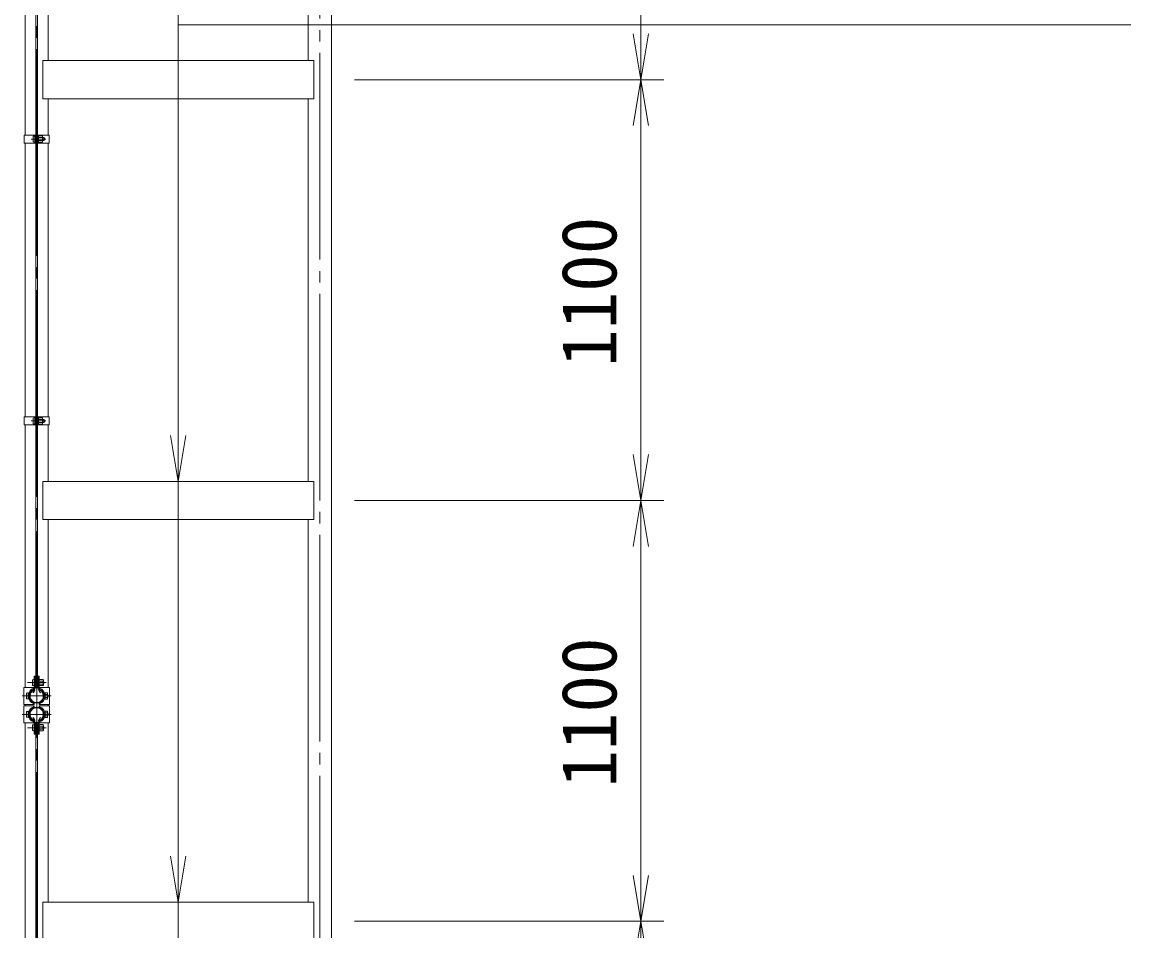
# Model space of a CAD drawing. Units: millimetres, scale not verified. Extents: x -12600 to 12600, y -8910 to 8910.
# Drawn here: x -4531 to -1633, y 2651 to 5027 of the extents above; entities that cross this region are included whole.
import ezdxf
from ezdxf.enums import TextEntityAlignment as Align

# ---------------------------------------------------------------- set-up
doc = ezdxf.new("R2010")
doc.units = ezdxf.units.MM
doc.header["$LTSCALE"] = 30
doc.linetypes.add('LONG_CHAIN', pattern=[21, 18, -1, 1, -1])
for name, color, linetype, lineweight in [('0-3_D-STR1', 1, 'Continuous', 9), ('0-6_D-BMK', 2, 'LONG_CHAIN', 9), ('0-7_D-STR3', 3, 'Continuous', 9), ('0-8_D-STR2', 7, 'Continuous', 9), ('0-9_D-STR-DIM', 7, 'Continuous', 9), ('0-A_0', 7, 'Continuous', 9), ('0-B_D-STR-TXT', 7, 'Continuous', 9)]:
    doc.layers.add(name, color=color, linetype=linetype, lineweight=lineweight)
doc.styles.add('ＭＳ ゴシック', font='')
doc.styles.get('ＭＳ ゴシック').set_extended_font_data('MS Gothic')

# ---------------------------------------------------------------- blocks, each defined once
blk = doc.blocks.new('_Open')
at = {"layer": '0-A_0'}
blk.add_line((-30, 5), (0, 0), dxfattribs=at)
blk.add_lwpolyline([(-30, -5), (0, 0), (-30, 0)], dxfattribs=at)

msp = doc.modelspace()

# ---------------------------------------------------------------- linework, layer by layer
at = {"layer": '0-3_D-STR1'}
for p, q in [((-3722.44, -3733.9), (-3722.44, 6085.1)), ((-3782.94, 5976.1), (-3782.94, 4926.1)), ((-4522.94, 4731.6), (-4522.94, 5447.6)), ((-4462.44, 4926.1), (-4462.44, 5447.6)), ((-3768.69, 4926.1), (-4476.69, 4926.1)), ((-4476.69, 4926.1), (-4476.69, 4826.1)), ((-3768.69, 4926.1), (-3768.69, 4826.1)), ((-3768.69, 4826.1), (-4476.69, 4826.1)), ((-4462.44, 4731.6), (-4462.44, 4826.1)), ((-3782.94, 4826.1), (-3782.94, 3826.1)), ((-4522.94, 3994.6), (-4522.94, 4710.6)), ((-4462.44, 3994.6), (-4462.44, 4710.6)), ((-4522.94, 3287.65), (-4522.94, 3973.6)), ((-4462.44, 3826.1), (-4462.44, 3973.6)), ((-3768.69, 3826.1), (-4476.69, 3826.1)), ((-4476.69, 3826.1), (-4476.69, 3726.1)), ((-3768.69, 3826.1), (-3768.69, 3726.1)), ((-3768.69, 3726.1), (-4476.69, 3726.1)), ((-4462.44, 3287.65), (-4462.44, 3726.1)), ((-3782.94, 3726.1), (-3782.94, 2726.1)), ((-4499.37, 3280.48), (-4502.88, 3274.4)), ((-4502.88, 3274.4), (-4501.49, 3273.6)), ((-4497.98, 3279.68), (-4501.49, 3273.6)), ((-4487.41, 3279.68), (-4483.9, 3273.6)), ((-4486.02, 3280.48), (-4482.51, 3274.4)), ((-4482.51, 3274.4), (-4483.9, 3273.6)), ((-4522.94, 3239.55), (-4522.94, 3242.65)), ((-4522.94, 3239.55), (-4522.94, 3242.65)), ((-4462.44, 3239.55), (-4462.44, 3242.65)), ((-4462.44, 3239.55), (-4462.44, 3242.65)), ((-4522.94, 2508.6), (-4522.94, 3194.55)), ((-4502.88, 3207.79), (-4501.49, 3208.6)), ((-4499.37, 3201.72), (-4502.88, 3207.79)), ((-4497.98, 3202.52), (-4501.49, 3208.6)), ((-4487.41, 3202.52), (-4483.9, 3208.6)), ((-4486.02, 3201.72), (-4482.51, 3207.79)), ((-4482.51, 3207.79), (-4483.9, 3208.6)), ((-4462.44, 2726.1), (-4462.44, 3194.55)), ((-3768.69, 2726.1), (-4476.69, 2726.1)), ((-4476.69, 2726.1), (-4476.69, 2626.1)), ((-3768.69, 2726.1), (-3768.69, 2626.1))]:
    msp.add_line(p, q, dxfattribs=at)
for centre, radius, start, end in [((-4492.69, 3265.15), 19.05, 114.32478, 65.67522), ((-4492.69, 3265.15), 17.45, 114.32478, 65.67522), ((-4499.72, 3280.68), 2, 330, 114.32478), ((-4499.72, 3280.68), 0.401, 330, 114.32478), ((-4485.67, 3280.68), 2, 65.67522, 210), ((-4485.67, 3280.68), 0.401, 65.67522, 210), ((-4492.69, 3217.05), 19.05, 294.32478, 245.67522), ((-4492.69, 3217.05), 17.45, 294.32478, 245.67522), ((-4499.72, 3201.52), 2, 245.67522, 30), ((-4499.72, 3201.52), 0.401, 245.67522, 30), ((-4485.67, 3201.52), 2, 150, 294.32478), ((-4485.67, 3201.52), 0.401, 150, 294.32478)]:
    msp.add_arc(centre, radius, start, end, dxfattribs=at)
at = {"layer": '0-6_D-BMK'}
for p, q in [((-4492.69, 6216.1), (-4492.69, -3783.9)), ((-3752.69, -3783.9), (-3752.69, 6107.1)), ((-4507.24, 4721.1), (-4468.64, 4721.1)), ((-4507.24, 3984.1), (-4468.64, 3984.1)), ((-4517.13, 3300.15), (-4468.26, 3300.15)), ((-4530.66, 3265.15), (-4454.73, 3265.15)), ((-4530.66, 3217.05), (-4454.73, 3217.05)), ((-4517.13, 3182.05), (-4468.26, 3182.05))]:
    msp.add_line(p, q, dxfattribs=at)
at = {"layer": '0-7_D-STR3'}
for p, q in [((-4494.94, 6157.05), (-4494.94, 3285.15)), ((-4490.44, 6157.05), (-4490.44, 3285.15)), ((-4525.24, 4731.6), (-4525.24, 4710.6)), ((-4494.94, 4731.6), (-4525.24, 4731.6)), ((-4502.04, 4727.6), (-4502.04, 4714.6)), ((-4497.24, 4731.6), (-4497.24, 4710.6)), ((-4497.24, 4729.1), (-4497.24, 4713.1)), ((-4490.44, 4731.6), (-4460.14, 4731.6)), ((-4488.14, 4731.6), (-4488.14, 4710.6)), ((-4478.14, 4729.2), (-4488.14, 4729.2)), ((-4488.14, 4729.2), (-4488.14, 4713)), ((-4478.14, 4725.15), (-4488.14, 4725.15)), ((-4477.14, 4727.33), (-4477.14, 4714.99)), ((-4477.14, 4725.1), (-4473.24, 4725.1)), ((-4477.14, 4724.42), (-4472.92, 4724.42)), ((-4473.24, 4725.1), (-4473.24, 4717.1)), ((-4460.14, 4731.6), (-4460.14, 4710.6)), ((-4494.94, 4710.6), (-4525.24, 4710.6)), ((-4490.44, 4710.6), (-4460.14, 4710.6)), ((-4478.14, 4717.05), (-4488.14, 4717.05)), ((-4478.14, 4713), (-4488.14, 4713)), ((-4477.14, 4717.77), (-4472.92, 4717.77)), ((-4477.14, 4717.1), (-4473.24, 4717.1)), ((-4525.24, 3994.6), (-4525.24, 3973.6)), ((-4494.94, 3994.6), (-4525.24, 3994.6)), ((-4494.94, 3973.6), (-4525.24, 3973.6)), ((-4502.04, 3990.6), (-4502.04, 3977.6)), ((-4497.24, 3994.6), (-4497.24, 3973.6)), ((-4497.24, 3992.1), (-4497.24, 3976.1)), ((-4490.44, 3994.6), (-4460.14, 3994.6)), ((-4490.44, 3973.6), (-4460.14, 3973.6)), ((-4488.14, 3994.6), (-4488.14, 3973.6)), ((-4478.14, 3992.2), (-4488.14, 3992.2)), ((-4488.14, 3992.2), (-4488.14, 3976)), ((-4478.14, 3988.15), (-4488.14, 3988.15)), ((-4478.14, 3980.05), (-4488.14, 3980.05)), ((-4478.14, 3976), (-4488.14, 3976)), ((-4477.14, 3990.33), (-4477.14, 3977.99)), ((-4477.14, 3988.1), (-4473.24, 3988.1)), ((-4477.14, 3987.42), (-4472.92, 3987.42)), ((-4477.14, 3980.77), (-4472.92, 3980.77)), ((-4477.14, 3980.1), (-4473.24, 3980.1)), ((-4473.24, 3988.1), (-4473.24, 3980.1)), ((-4460.14, 3994.6), (-4460.14, 3973.6)), ((-4503.99, 3306.65), (-4503.99, 3293.65)), ((-4499.19, 3317.15), (-4499.19, 3287.58)), ((-4499.19, 3317.15), (-4496.89, 3317.15)), ((-4496.89, 3317.15), (-4496.89, 3287.58)), ((-4495.19, 3305.47), (-4496.89, 3305.47)), ((-4495.19, 3305.47), (-4495.19, 3294.83)), ((-4495.19, 3304.15), (-4494.94, 3304.15)), ((-4490.44, 3304.15), (-4488.49, 3304.15)), ((-4488.49, 3317.15), (-4488.49, 3287.58)), ((-4488.49, 3317.15), (-4486.19, 3317.15)), ((-4486.19, 3317.15), (-4486.19, 3287.58)), ((-4476.19, 3308.25), (-4486.19, 3308.25)), ((-4476.19, 3304.2), (-4486.19, 3304.2)), ((-4486.19, 3304.15), (-4485.99, 3304.15)), ((-4475.19, 3306.38), (-4475.19, 3294.04)), ((-4475.19, 3304.15), (-4475.19, 3296.15)), ((-4475.19, 3303.47), (-4474.87, 3303.47)), ((-4526.34, 3287.65), (-4499.19, 3287.65)), ((-4526.34, 3287.65), (-4526.34, 3242.65)), ((-4495.19, 3294.83), (-4496.89, 3294.83)), ((-4495.19, 3296.15), (-4494.94, 3296.15)), ((-4494.94, 3285.15), (-4490.44, 3285.15)), ((-4490.44, 3296.15), (-4488.49, 3296.15)), ((-4486.19, 3296.15), (-4485.99, 3296.15)), ((-4476.19, 3296.1), (-4486.19, 3296.1)), ((-4476.19, 3292.05), (-4486.19, 3292.05)), ((-4486.19, 3287.65), (-4459.04, 3287.65)), ((-4475.19, 3296.82), (-4474.87, 3296.82)), ((-4459.04, 3287.65), (-4459.04, 3242.65)), ((-4519.49, 3271.65), (-4519.49, 3258.65)), ((-4514.69, 3273.15), (-4514.69, 3257.15)), ((-4514.33, 3269.15), (-4514.69, 3269.15)), ((-4514.33, 3261.15), (-4514.69, 3261.15)), ((-4499.39, 3246.62), (-4500.18, 3244.46)), ((-4499.39, 3246.62), (-4499.39, 3242.65)), ((-4485.99, 3246.62), (-4485.99, 3242.65)), ((-4485.99, 3246.62), (-4485.21, 3244.46)), ((-4470.69, 3269.15), (-4471.06, 3269.15)), ((-4470.69, 3261.15), (-4471.06, 3261.15)), ((-4465.19, 3273.25), (-4470.69, 3273.25)), ((-4470.69, 3273.25), (-4470.69, 3257.05)), ((-4465.19, 3269.2), (-4470.69, 3269.2)), ((-4465.19, 3261.1), (-4470.69, 3261.1)), ((-4465.19, 3257.05), (-4470.69, 3257.05)), ((-4464.19, 3271.38), (-4464.19, 3259.04)), ((-4464.19, 3269.15), (-4463.69, 3269.15)), ((-4464.19, 3269.15), (-4463.69, 3269.15)), ((-4464.19, 3268.47), (-4463.37, 3268.47)), ((-4464.19, 3261.82), (-4463.37, 3261.82)), ((-4464.19, 3261.15), (-4463.69, 3261.15)), ((-4464.19, 3261.15), (-4463.69, 3261.15)), ((-4463.69, 3269.15), (-4463.69, 3261.15)), ((-4526.34, 3242.65), (-4499.39, 3242.65)), ((-4526.34, 3239.55), (-4499.39, 3239.55)), ((-4526.34, 3194.55), (-4526.34, 3239.55)), ((-4519.49, 3210.55), (-4519.49, 3223.55)), ((-4514.69, 3209.05), (-4514.69, 3225.05)), ((-4514.33, 3221.05), (-4514.69, 3221.05)), ((-4499.39, 3235.57), (-4500.18, 3237.74)), ((-4499.39, 3235.57), (-4499.39, 3239.55)), ((-4485.99, 3242.65), (-4459.04, 3242.65)), ((-4485.99, 3235.57), (-4485.99, 3239.55)), ((-4485.99, 3239.55), (-4459.04, 3239.55)), ((-4485.99, 3235.57), (-4485.21, 3237.74)), ((-4470.69, 3221.05), (-4471.06, 3221.05)), ((-4465.19, 3225.15), (-4470.69, 3225.15)), ((-4470.69, 3208.95), (-4470.69, 3225.15)), ((-4465.19, 3221.1), (-4470.69, 3221.1)), ((-4464.19, 3210.81), (-4464.19, 3223.16)), ((-4464.19, 3221.05), (-4463.69, 3221.05)), ((-4464.19, 3221.05), (-4463.69, 3221.05)), ((-4464.19, 3220.37), (-4463.37, 3220.37)), ((-4463.69, 3213.05), (-4463.69, 3221.05)), ((-4459.04, 3194.55), (-4459.04, 3239.55)), ((-4526.34, 3194.55), (-4499.19, 3194.55)), ((-4514.33, 3213.05), (-4514.69, 3213.05)), ((-4503.99, 3175.55), (-4503.99, 3188.55)), ((-4499.19, 3165.05), (-4499.19, 3194.62)), ((-4496.89, 3165.05), (-4496.89, 3194.62)), ((-4495.19, 3187.37), (-4496.89, 3187.37)), ((-4495.19, 3176.73), (-4495.19, 3187.37)), ((-4494.94, 3197.05), (-4494.94, 325.15)), ((-4494.94, 3197.05), (-4490.44, 3197.05)), ((-4490.44, 3197.05), (-4490.44, 325.15)), ((-4488.49, 3165.05), (-4488.49, 3194.62)), ((-4486.19, 3165.05), (-4486.19, 3194.62)), ((-4486.19, 3194.55), (-4459.04, 3194.55)), ((-4476.19, 3190.15), (-4486.19, 3190.15)), ((-4475.19, 3175.81), (-4475.19, 3188.16)), ((-4470.69, 3213.05), (-4471.06, 3213.05)), ((-4465.19, 3213), (-4470.69, 3213)), ((-4465.19, 3208.95), (-4470.69, 3208.95)), ((-4464.19, 3213.72), (-4463.37, 3213.72)), ((-4464.19, 3213.05), (-4463.69, 3213.05)), ((-4464.19, 3213.05), (-4463.69, 3213.05)), ((-4499.19, 3165.05), (-4496.89, 3165.05)), ((-4495.19, 3176.73), (-4496.89, 3176.73)), ((-4495.19, 3186.05), (-4494.94, 3186.05)), ((-4495.19, 3178.05), (-4494.94, 3178.05)), ((-4490.44, 3186.05), (-4488.49, 3186.05)), ((-4490.44, 3178.05), (-4488.49, 3178.05)), ((-4488.49, 3165.05), (-4486.19, 3165.05)), ((-4476.19, 3186.1), (-4486.19, 3186.1)), ((-4486.19, 3186.05), (-4485.99, 3186.05)), ((-4486.19, 3178.05), (-4485.99, 3178.05)), ((-4476.19, 3178), (-4486.19, 3178)), ((-4476.19, 3173.95), (-4486.19, 3173.95)), ((-4475.19, 3178.05), (-4475.19, 3186.05)), ((-4475.19, 3185.37), (-4474.87, 3185.37)), ((-4475.19, 3178.72), (-4474.87, 3178.72))]:
    msp.add_line(p, q, dxfattribs=at)
for centre, radius, start, end in [((-4485.85, 4721.1), 8.7, 332.26063, 27.73937), ((-4479.68, 4727.17), 2.54, 307.21089, 52.78911), ((-4480.74, 4721.1), 8.5, 331.92751, 28.07249), ((-4479.69, 4715.02), 2.55, 307.42505, 52.57495), ((-4485.85, 3984.1), 8.7, 332.26063, 27.73937), ((-4479.68, 3990.17), 2.54, 307.21089, 52.78911), ((-4479.69, 3978.02), 2.55, 307.42505, 52.57495), ((-4480.74, 3984.1), 8.5, 331.92751, 28.07249), ((-4483.9, 3300.15), 8.7, 332.26063, 27.73937), ((-4477.73, 3306.22), 2.54, 307.21089, 52.78911), ((-4482.69, 3300.15), 8.5, 331.92751, 28.07249), ((-4492.69, 3265.15), 22, 110.1633, 250.11694), ((-4492.69, 3265.15), 19.7, 109.83718, 250.11694), ((-4501.19, 3287.58), 2, 297.27961, 0), ((-4501.19, 3287.58), 4.3, 294.96438, 0), ((-4484.19, 3287.58), 4.3, 180, 245.03562), ((-4484.19, 3287.58), 2, 180, 242.72039), ((-4492.69, 3265.15), 19.7, 289.88306, 70.16282), ((-4492.69, 3265.15), 22, 289.88306, 69.8367), ((-4477.74, 3294.07), 2.55, 307.42505, 52.57495), ((-4472.9, 3265.15), 8.7, 332.26063, 27.73937), ((-4466.73, 3271.22), 2.54, 307.21089, 52.78911), ((-4466.74, 3259.07), 2.55, 307.42505, 52.57495), ((-4471.19, 3265.15), 8.5, 331.92751, 28.07249), ((-4492.69, 3217.05), 22, 109.88306, 249.8367), ((-4492.69, 3217.05), 19.7, 109.88306, 250.16282), ((-4492.69, 3217.05), 19.7, 289.83718, 70.11694), ((-4492.69, 3217.05), 22, 290.1633, 70.11694), ((-4472.9, 3217.05), 8.7, 332.26063, 27.73937), ((-4466.74, 3223.12), 2.55, 307.42505, 52.57495), ((-4471.19, 3217.05), 8.5, 331.92751, 28.07249), ((-4501.19, 3194.62), 2, 0, 62.72039), ((-4501.19, 3194.62), 4.3, 0, 65.03562), ((-4484.19, 3194.62), 4.3, 114.96438, 180), ((-4484.19, 3194.62), 2, 117.27961, 180), ((-4477.74, 3188.12), 2.55, 307.42505, 52.57495), ((-4466.73, 3210.97), 2.54, 307.21089, 52.78911), ((-4483.9, 3182.05), 8.7, 332.26063, 27.73937), ((-4477.73, 3175.97), 2.54, 307.21089, 52.78911), ((-4482.69, 3182.05), 8.5, 331.92751, 28.07249)]:
    msp.add_arc(centre, radius, start, end, dxfattribs=at)
for centre, start_param, end_param in [((-4497.24, 4727.6), 1.5707963, 3.1415927), ((-4497.24, 4714.6), 3.1415927, 4.712389), ((-4497.24, 3990.6), 1.5707963, 3.1415927), ((-4497.24, 3977.6), 3.1415927, 4.712389), ((-4499.19, 3306.65), 1.5707963, 3.1415927), ((-4499.19, 3293.65), 3.1415927, 4.712389), ((-4514.69, 3271.65), 1.5707963, 3.1415927), ((-4514.69, 3258.65), 3.1415927, 4.712389), ((-4514.69, 3223.55), 1.5707963, 3.1415927), ((-4514.69, 3210.55), 3.1415927, 4.712389), ((-4499.19, 3188.55), 1.5707963, 3.1415927), ((-4499.19, 3175.55), 3.1415927, 4.712389)]:
    msp.add_ellipse(centre, major_axis=(4.8, 0), ratio=0.3125, start_param=start_param, end_param=end_param, dxfattribs=at)
at = {"layer": '0-8_D-STR2'}
msp.add_line((-4122.69, 5019.66), (-4122.69, 828.1), dxfattribs=at)
at = {"layer": '0-9_D-STR-DIM'}
for p, q in [((-2914.02, 4996.1), (-2914.02, 5956.1)), ((-3662.44, 4876.1), (-2854.02, 4876.1)), ((-3662.44, 4876.1), (-2854.02, 4876.1)), ((-2914.02, 4756.1), (-2914.02, 3896.1)), ((-3662.44, 3776.1), (-2854.02, 3776.1)), ((-3662.44, 3776.1), (-2854.02, 3776.1)), ((-2914.02, 3656.1), (-2914.02, 2796.1)), ((-3662.44, 2676.1), (-2854.02, 2676.1)), ((-3662.44, 2676.1), (-2854.02, 2676.1))]:
    msp.add_line(p, q, dxfattribs=at)
at = {"layer": '0-B_D-STR-TXT'}
for q in [(-4122.69, -2371.9), (-4122.69, 1628.1), (-4122.69, -2071.9), (-4122.69, -1771.9), (-4122.69, 3828.1), (-4122.69, -1271.9), (-4122.69, -571.9), (-4122.69, 128.1), (-4122.69, 2728.1)]:
    msp.add_line((-4122.69, 5019.66), q, dxfattribs=at)
msp.add_lwpolyline([(-1633.39, 5019.66), (-4122.69, 5019.66), (-4122.69, 5974.1)], dxfattribs=at)

# ---------------------------------------------------------------- block references
at = {"layer": '0-9_D-STR-DIM', "xscale": 4, "yscale": 4}
for p, rotation in [((-2914.02, 4876.1), 270), ((-2914.02, 4876.1), 90), ((-2914.02, 3776.1), 270), ((-2914.02, 3776.1), 90), ((-2914.02, 2676.1), 270), ((-2914.02, 2676.1), 90)]:
    msp.add_blockref('_Open', p, dxfattribs=dict(at, rotation=rotation))
at = {"layer": '0-B_D-STR-TXT', "xscale": 4, "yscale": 4, "rotation": 270}
for p in [(-4122.69, 3826.1), (-4122.69, 2726.1)]:
    msp.add_blockref('_Open', p, dxfattribs=at)

# ---------------------------------------------------------------- texts
at = {"layer": '0-9_D-STR-DIM', "style": 'ＭＳ ゴシック'}
for p in [(-2934.27, 4125.4), (-2934.27, 3025.4)]:
    msp.add_text('1100', height=144.3, rotation=90, dxfattribs=at).set_placement(p, align=Align.BOTTOM_LEFT)

doc.saveas('drawing.dxf')
